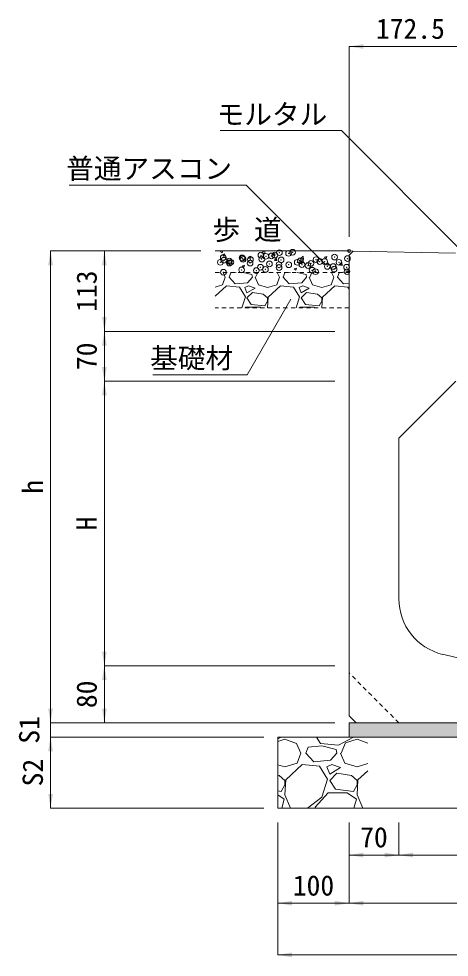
# Model space of a CAD drawing. Units: millimetres at full size. Extents: x 6872 to 78201, y -34623 to -7860.
# Drawn here: x 71938 to 72544, y -14075 to -12756 of the extents above; entities that cross this region are included whole.
import ezdxf
from ezdxf.enums import TextEntityAlignment as Align

# ---------------------------------------------------------------- set-up
doc = ezdxf.new("R2010")
doc.units = ezdxf.units.MM
doc.header["$LTSCALE"] = 16
doc.header["$PDMODE"] = 32
doc.header["$PDSIZE"] = 8
doc.linetypes.add('USER1', pattern=[0.675, 0.375, -0.3])
for name, color, linetype, lineweight in [('0_2', 7, 'Continuous', 20), ('寸法線', 7, 'Continuous', 9), ('補助線', 8, 'Continuous', 13), ('ﾊｯﾁﾝｸﾞ', 7, 'Continuous', 5)]:
    doc.layers.add(name, color=color, linetype=linetype, lineweight=lineweight)
doc.styles.add('ＭＳ ゴシック', font='')
doc.styles.get('ＭＳ ゴシック').set_extended_font_data('MS Gothic')

# ---------------------------------------------------------------- blocks, each defined once
blk = doc.blocks.new('filled_arrow')
at = {"color": 0, "linetype": 'Continuous', "lineweight": -2}
blk.add_solid([(7.5, 1.25), (0, 0), (7.5, -1.25)], dxfattribs=at)

msp = doc.modelspace()

# ---------------------------------------------------------------- hatches: boundary and pattern name
at = {"layer": 'ﾊｯﾁﾝｸﾞ'}
msp.add_hatch(color=8, dxfattribs=at).paths.add_polyline_path([(72942.75, -13765.42), (72942.75, -13745.42), (72412.75, -13745.42), (72402.75, -13745.42), (72402.75, -13765.42)])

# ---------------------------------------------------------------- linework, layer by layer
at = {"layer": '0_2'}
for p, q in [((72402.75, -13082.42), (72214.57, -13082.42)), ((72402.75, -13082.42), (72408.75, -13082.66)), ((72402.75, -13088.42), (72408.75, -13082.66)), ((72402.75, -13088.42), (72402.75, -13735.42)), ((72408.75, -13082.66), (72552.25, -13085.32)), ((72472.75, -13345.42), (72552.75, -13265.42)), ((72472.75, -13571.39), (72472.75, -13345.42)), ((72412.75, -13745.42), (72402.75, -13735.42)), ((72402.75, -13745.42), (72402.75, -13765.42)), ((72402.75, -13745.42), (72942.75, -13745.42)), ((72302.75, -13765.42), (73042.75, -13765.42)), ((72302.75, -13765.42), (72302.75, -13865.42)), ((72302.75, -13865.42), (73042.75, -13865.42))]:
    msp.add_line(p, q, dxfattribs=at)
at = {"layer": '0_2', "linetype": 'USER1'}
for p, q in [((72214.57, -13112.42), (72402.75, -13112.42)), ((72402.75, -13162.42), (72214.57, -13162.42))]:
    msp.add_line(p, q, dxfattribs=at)
at = {"layer": '0_2', "linetype": 'USER1', "lineweight": 9}
msp.add_line((72472.75, -13745.42), (72402.75, -13675.42), dxfattribs=at)
at = {"layer": '0_2'}
for centre, radius, start, end in [((72552.75, -13571.39), 80, 180, 256.65766), ((72672.75, -13065.42), 600, 256.65762, 283.34237)]:
    msp.add_arc(centre, radius, start, end, dxfattribs=at)
at = {"layer": '寸法線'}
for p, q in [((72402.75, -12795.02), (72575.25, -12795.02)), ((72402.75, -13062.42), (72402.75, -12795.02)), ((71983.14, -13082.42), (71983.14, -13745.42)), ((72194.57, -13082.42), (71983.14, -13082.42)), ((72058.8, -13082.42), (72058.8, -13195.42)), ((72194.57, -13082.42), (72058.8, -13082.42)), ((72382.75, -13195.42), (72058.8, -13195.42)), ((72058.8, -13195.42), (72058.8, -13265.42)), ((72382.75, -13195.42), (72058.8, -13195.42)), ((72382.75, -13265.42), (72058.8, -13265.42)), ((72058.8, -13265.42), (72058.8, -13665.42)), ((72382.75, -13265.42), (72058.8, -13265.42)), ((72382.75, -13665.42), (72058.8, -13665.42)), ((72058.8, -13665.42), (72058.8, -13745.42)), ((72382.75, -13665.42), (72058.8, -13665.42)), ((71983.14, -13705.42), (71983.14, -13805.42)), ((72367.75, -13745.42), (71983.14, -13745.42)), ((72367.75, -13745.42), (71983.14, -13745.42)), ((72382.75, -13745.42), (72058.8, -13745.42)), ((72282.75, -13765.42), (71983.14, -13765.42)), ((71983.14, -13765.42), (71983.14, -13865.42)), ((72282.75, -13765.42), (71983.14, -13765.42)), ((72282.75, -13865.42), (71983.14, -13865.42)), ((72302.75, -13885.42), (72302.75, -13998.99)), ((72302.75, -13885.42), (72302.75, -14071.54)), ((72402.75, -13885.42), (72402.75, -13931.25)), ((72402.75, -13885.42), (72402.75, -13998.99)), ((72402.75, -13885.42), (72402.75, -13998.99)), ((72472.75, -13885.42), (72472.75, -13931.25)), ((72472.75, -13885.42), (72472.75, -13931.25)), ((72402.75, -13931.25), (72472.75, -13931.25)), ((72472.75, -13931.25), (72872.75, -13931.25)), ((72302.75, -13998.99), (72402.75, -13998.99)), ((72402.75, -13998.99), (72942.75, -13998.99)), ((72302.75, -14071.54), (73042.75, -14071.54))]:
    msp.add_line(p, q, dxfattribs=at)
for points in [[(72564.27, -13085.43), (72392.05, -12913.2), (72221.44, -12913.2)], [(72369.2, -13100.96), (72258.26, -12990.02), (72009.22, -12990.02)], [(72320.9, -13150.16), (72259.64, -13256.27), (72126.95, -13256.27)]]:
    msp.add_lwpolyline(points, dxfattribs=at)
at = {"layer": '補助線', "lineweight": 20}
msp.add_circle((72402.75, -13082.42), 2, dxfattribs=at)
at = {"layer": 'ﾊｯﾁﾝｸﾞ'}
for p, q in [((72222.06, -13083.18), (72224.02, -13082.42)), ((72222.06, -13083.18), (72224.59, -13084.89)), ((72224.59, -13084.89), (72225.41, -13082.42)), ((72225.2, -13089.24), (72227.65, -13086.32)), ((72225.2, -13089.24), (72228.24, -13089.51)), ((72228.19, -13089.51), (72227.61, -13086.33)), ((72261.64, -13092.43), (72264.09, -13089.51)), ((72261.64, -13092.43), (72264.67, -13092.69)), ((72264.63, -13092.7), (72264.04, -13089.52)), ((72280.03, -13085.28), (72284.55, -13085.98)), ((72280.04, -13085.29), (72282.79, -13082.42)), ((72284.54, -13085.99), (72284.13, -13082.42)), ((72295.07, -13087.24), (72298.63, -13085.88)), ((72295.07, -13087.25), (72297.59, -13088.96)), ((72297.59, -13088.96), (72298.62, -13085.89)), ((72298.07, -13095.62), (72300.52, -13092.7)), ((72301.07, -13095.89), (72300.48, -13092.71)), ((72334.24, -13093.68), (72338.76, -13094.38)), ((72334.25, -13093.7), (72338.21, -13089.57)), ((72338.76, -13094.4), (72338.2, -13089.58)), ((72368.07, -13091.32), (72370.6, -13093.02)), ((72368.08, -13091.31), (72371.63, -13089.95)), ((72370.6, -13093.02), (72371.63, -13089.95)), ((72252.38, -13103.64), (72254.91, -13105.34)), ((72252.39, -13103.63), (72255.94, -13102.26)), ((72254.91, -13105.34), (72255.94, -13102.27)), ((72298.07, -13095.62), (72301.11, -13095.88)), ((72325.39, -13107.7), (72328.95, -13106.33)), ((72325.39, -13107.71), (72327.92, -13109.41)), ((72327.92, -13109.41), (72328.95, -13106.34)), ((72334.51, -13098.8), (72336.96, -13095.89)), ((72334.51, -13098.8), (72337.55, -13099.07)), ((72337.51, -13099.08), (72336.92, -13095.89)), ((72370.95, -13101.99), (72373.4, -13099.07)), ((72370.95, -13101.99), (72373.98, -13102.26)), ((72373.94, -13102.27), (72373.35, -13099.08)), ((72388.46, -13102.09), (72392.98, -13102.79)), ((72388.47, -13102.11), (72392.42, -13097.98)), ((72392.98, -13102.81), (72392.41, -13097.98)), ((72224.99, -13129.99), (72228.8, -13119.32)), ((72225.61, -13112.42), (72228.8, -13119.32)), ((72234.13, -13119.33), (72236.42, -13113.23)), ((72242.51, -13128.47), (72234.13, -13119.33)), ((72244.07, -13112.42), (72236.42, -13113.23)), ((72266.14, -13115.52), (72253.77, -13112.42)), ((72266.9, -13119.33), (72260.04, -13126.94)), ((72266.9, -13119.33), (72266.14, -13115.52)), ((72270.71, -13119.33), (72275.28, -13129.99)), ((72271.47, -13119.33), (72274.43, -13112.42)), ((72301.19, -13129.99), (72305, -13119.32)), ((72301.81, -13112.42), (72305, -13119.32)), ((72310.33, -13119.33), (72312.62, -13113.23)), ((72318.71, -13128.47), (72310.33, -13119.33)), ((72320.27, -13112.42), (72312.62, -13113.23)), ((72342.34, -13115.52), (72329.97, -13112.42)), ((72343.1, -13119.33), (72336.24, -13126.94)), ((72343.1, -13119.33), (72342.34, -13115.52)), ((72346.91, -13119.33), (72351.48, -13129.99)), ((72347.67, -13119.33), (72350.63, -13112.42)), ((72377.39, -13129.99), (72381.2, -13119.32)), ((72378.01, -13112.42), (72381.2, -13119.32)), ((72386.53, -13119.33), (72388.82, -13113.23)), ((72394.91, -13128.47), (72386.53, -13119.33)), ((72396.47, -13112.42), (72388.82, -13113.23)), ((72398.4, -13111.77), (72401.96, -13110.4)), ((72398.4, -13111.77), (72399.36, -13112.42)), ((72401.28, -13112.42), (72401.95, -13110.41)), ((72214.57, -13133.06), (72224.99, -13129.99)), ((72230.32, -13131.52), (72214.57, -13145.9)), ((72248.61, -13133.04), (72230.32, -13131.52)), ((72260.04, -13126.94), (72242.51, -13128.47)), ((72256.99, -13146.76), (72248.61, -13133.04)), ((72261.56, -13131.52), (72256.23, -13133.8)), ((72256.23, -13133.8), (72259.28, -13141.42)), ((72259.28, -13141.42), (72270.71, -13134.56)), ((72270.71, -13134.57), (72261.56, -13131.52)), ((72275.28, -13129.99), (72288.23, -13133.8)), ((72288.23, -13133.8), (72301.19, -13129.99)), ((72306.52, -13131.52), (72289, -13147.52)), ((72324.81, -13133.04), (72306.52, -13131.52)), ((72336.24, -13126.94), (72318.71, -13128.47)), ((72333.19, -13146.76), (72324.81, -13133.04)), ((72337.76, -13131.52), (72332.43, -13133.8)), ((72332.43, -13133.8), (72335.48, -13141.42)), ((72335.48, -13141.42), (72346.91, -13134.56)), ((72346.91, -13134.57), (72337.76, -13131.52)), ((72351.48, -13129.99), (72364.43, -13133.8)), ((72364.43, -13133.8), (72377.39, -13129.99)), ((72382.72, -13131.52), (72365.2, -13147.52)), ((72401.01, -13133.04), (72382.72, -13131.52)), ((72402.75, -13127.79), (72394.91, -13128.47)), ((72402.75, -13135.89), (72401.01, -13133.04)), ((72251.98, -13162.42), (72256.99, -13146.76)), ((72266.9, -13140.66), (72259.28, -13148.28)), ((72259.28, -13148.28), (72265.37, -13157.42)), ((72282.14, -13142.95), (72266.9, -13140.66)), ((72288.23, -13148.28), (72282.14, -13142.95)), ((72288.23, -13152.85), (72288.23, -13148.28)), ((72289, -13147.52), (72288.29, -13162.42)), ((72328.18, -13162.42), (72333.19, -13146.76)), ((72343.1, -13140.66), (72335.48, -13148.28)), ((72335.48, -13148.28), (72341.57, -13157.42)), ((72358.34, -13142.95), (72343.1, -13140.66)), ((72364.43, -13148.28), (72358.34, -13142.95)), ((72364.43, -13152.85), (72364.43, -13148.28)), ((72365.2, -13147.52), (72364.49, -13162.42)), ((72256.69, -13162.42), (72257.75, -13161.24)), ((72257.75, -13161.24), (72277.57, -13161.24)), ((72265.37, -13157.42), (72284.42, -13159.71)), ((72277.57, -13161.23), (72279.28, -13162.42)), ((72284.42, -13159.71), (72288.23, -13152.85)), ((72332.89, -13162.42), (72333.95, -13161.24)), ((72333.95, -13161.24), (72353.77, -13161.24)), ((72341.57, -13157.42), (72360.62, -13159.71)), ((72353.77, -13161.23), (72355.48, -13162.42)), ((72360.62, -13159.71), (72364.43, -13152.85)), ((72307.55, -13765.59), (72302.75, -13768.1)), ((72307.6, -13765.42), (72307.55, -13765.59)), ((72338.57, -13765.42), (72342.09, -13765.59)), ((72342.09, -13765.59), (72342.31, -13765.42)), ((72362.41, -13774.73), (72356.98, -13765.42)), ((72409.15, -13765.59), (72387.81, -13776.77)), ((72409.2, -13765.42), (72409.15, -13765.59)), ((72302.75, -13771.73), (72312.63, -13768.64)), ((72312.63, -13768.64), (72328.89, -13774.73)), ((72328.89, -13774.73), (72334.98, -13787.94)), ((72342.09, -13787.94), (72345.14, -13779.81)), ((72364.45, -13777.78), (72345.14, -13779.81)), ((72387.81, -13776.77), (72362.41, -13774.73)), ((72384.77, -13782.86), (72364.45, -13777.78)), ((72391.88, -13787.94), (72397.97, -13773.72)), ((72397.97, -13773.72), (72414.23, -13768.64)), ((72414.23, -13768.64), (72429.27, -13774.28)), ((72329.9, -13802.17), (72334.98, -13787.94)), ((72353.27, -13800.13), (72342.09, -13787.94)), ((72385.78, -13787.94), (72376.64, -13798.1)), ((72385.78, -13787.94), (72384.77, -13782.86)), ((72390.86, -13787.94), (72396.96, -13802.17)), ((72302.75, -13804.34), (72312.63, -13807.25)), ((72312.63, -13807.25), (72329.9, -13802.17)), ((72337.01, -13804.2), (72313.65, -13825.53)), ((72361.4, -13806.23), (72337.01, -13804.2)), ((72376.64, -13798.1), (72353.27, -13800.13)), ((72372.57, -13824.52), (72361.4, -13806.23)), ((72378.67, -13804.2), (72371.56, -13807.25)), ((72371.56, -13807.25), (72375.62, -13817.41)), ((72390.86, -13808.26), (72378.67, -13804.2)), ((72396.96, -13802.17), (72414.23, -13807.25)), ((72414.23, -13807.25), (72429.27, -13802.82)), ((72304.5, -13819.44), (72302.75, -13819.18)), ((72312.63, -13826.55), (72304.5, -13819.44)), ((72375.62, -13817.41), (72390.86, -13808.26)), ((72385.78, -13816.39), (72375.62, -13826.55)), ((72406.1, -13819.44), (72385.78, -13816.39)), ((72414.23, -13826.55), (72406.1, -13819.44)), ((72429.27, -13812.73), (72415.25, -13825.53)), ((72307.55, -13841.79), (72312.63, -13832.65)), ((72313.65, -13825.53), (72312.63, -13846.87)), ((72312.63, -13832.65), (72312.63, -13826.55)), ((72364.45, -13849.92), (72372.57, -13824.52)), ((72375.62, -13826.55), (72383.75, -13838.74)), ((72409.15, -13841.79), (72414.23, -13832.65)), ((72415.25, -13825.53), (72414.23, -13846.87)), ((72414.23, -13832.65), (72414.23, -13826.55)), ((72302.75, -13841.21), (72307.55, -13841.79)), ((72302.75, -13846.83), (72311.61, -13852.97)), ((72312.63, -13846.87), (72320.44, -13865.42)), ((72355.3, -13864.14), (72373.59, -13843.82)), ((72373.59, -13843.82), (72400.01, -13843.82)), ((72383.75, -13838.74), (72409.15, -13841.79)), ((72400.01, -13843.82), (72413.21, -13852.97)), ((72414.23, -13846.87), (72422.04, -13865.42)), ((72311.61, -13852.97), (72308.06, -13865.42)), ((72344.38, -13865.42), (72364.45, -13849.92)), ((72413.21, -13852.97), (72409.66, -13865.42)), ((72356.05, -13865.42), (72355.3, -13864.14))]:
    msp.add_line(p, q, dxfattribs=at)
for p in [(72304.86, -13084.72), (72317.78, -13085.71), (72323.36, -13084.23), (72221.79, -13098.35), (72225.89, -13091.51), (72226.73, -13095.36), (72234.48, -13099.49), (72234.5, -13096.68), (72236.6, -13098.33), (72252.39, -13092.11), (72253.01, -13092.65), (72253.74, -13094.15), (72263.72, -13099.48), (72264.11, -13094.4), (72278.77, -13088.3), (72280.13, -13093.8), (72285.83, -13089.92), (72293.73, -13089.32), (72298.54, -13088.25), (72307.25, -13094.94), (72329.9, -13098.38), (72334.36, -13096.09), (72356.28, -13094.57), (72361.48, -13097.23), (72368.46, -13097.32), (72382.37, -13091), (72388.6, -13098.38), (72400.54, -13093.1), (72226.11, -13112.27), (72251.77, -13109.02), (72272.46, -13109.96), (72278.16, -13105.21), (72285.18, -13108.28), (72290.84, -13100.62), (72304.24, -13101.63), (72304.42, -13105.75), (72317.96, -13101.77), (72336.5, -13101.53), (72345.08, -13102.91), (72349.22, -13099.85), (72350.89, -13109.46), (72355.67, -13111.48), (72372.19, -13104.06), (72380.51, -13104.37), (72381.75, -13107.91), (72399.31, -13105.2), (72399.89, -13111.46)]:
    msp.add_point(p, dxfattribs=at)

# ---------------------------------------------------------------- block references
at = {"layer": '寸法線', "xscale": 2.67, "yscale": 2.67}
for p in [(72402.75, -12795.02), (72402.75, -13931.25), (72472.75, -13931.25), (72302.75, -13998.99), (72402.75, -13998.99), (72302.75, -14071.54)]:
    msp.add_blockref('filled_arrow', p, dxfattribs=at)
at = {"layer": '寸法線'}
for p, xscale, yscale, rotation in [((71983.14, -13082.42), 2.67, 2.67, 270), ((72058.8, -13082.42), 2.67, 2.67, 270), ((72369.2, -13100.96), 0.133, 0.133, 135), ((72320.9, -13150.16), 0.133, 0.133, 240), ((72058.8, -13195.42), 2.67, 2.67, 90), ((72058.8, -13195.42), 2.67, 2.67, 270), ((72058.8, -13265.42), 2.67, 2.67, 90), ((72058.8, -13265.42), 2.67, 2.67, 270), ((72058.8, -13665.42), 2.67, 2.67, 90), ((72058.8, -13665.42), 2.67, 2.67, 270), ((71983.14, -13745.42), 2.67, 2.67, 90), ((71983.14, -13745.42), 2.67, 2.67, 90), ((72058.8, -13745.42), 2.67, 2.67, 90), ((71983.14, -13765.42), 2.67, 2.67, 270), ((71983.14, -13765.42), 2.67, 2.67, 270), ((71983.14, -13865.42), 2.67, 2.67, 90), ((72472.75, -13931.25), 2.67, 2.67, 180), ((72402.75, -13998.99), 2.67, 2.67, 180)]:
    msp.add_blockref('filled_arrow', p, dxfattribs=dict(at, xscale=xscale, yscale=yscale, rotation=rotation))

# ---------------------------------------------------------------- texts
at = {"layer": '0_2', "style": 'ＭＳ ゴシック'}
msp.add_text('歩 道', height=28.48, dxfattribs=at).set_placement((72210.83, -13075.22), align=Align.BOTTOM_LEFT)
at = {"layer": '寸法線', "style": 'ＭＳ ゴシック'}
for s, p in [('172.5', (72489, -12770.02)), ('70', (72437.75, -13906.25)), ('100', (72352.75, -13973.99))]:
    msp.add_text(s, height=28.48, dxfattribs=at).set_placement(p, align=Align.MIDDLE_CENTER)
for s, p in [('モルタル', (72372.05, -12876.14)), ('普通アスコン', (72238.26, -12952.35)), ('基礎材', (72239.64, -13218.6))]:
    msp.add_text(s, height=28.48, dxfattribs=at).set_placement(p, align=Align.TOP_RIGHT)
for s, p in [('113', (72033.8, -13138.92)), ('70', (72033.8, -13230.42)), ('h', (71958.14, -13413.92)), ('H', (72033.8, -13465.42)), ('80', (72033.8, -13705.42)), ('S1', (71953.14, -13755.42)), ('S2', (71958.14, -13815.42))]:
    msp.add_text(s, height=28.48, rotation=90, dxfattribs=at).set_placement(p, align=Align.MIDDLE_CENTER)

doc.saveas('drawing.dxf')
